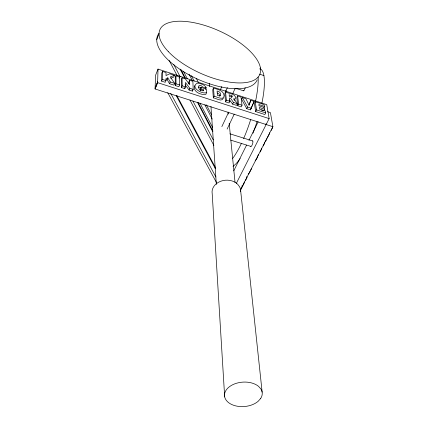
<?xml version="1.0" encoding="UTF-8"?>
<svg xmlns="http://www.w3.org/2000/svg" width="428" height="428" viewBox="0 0 428 428"><rect width="100%" height="100%" fill="white"/><g stroke="black" fill="none" stroke-linecap="round" stroke-linejoin="round"><path stroke-width="0.64" d="M170.761 78.228L173.757 77.067L174.469 75.328L169.766 73.793L166.011 75.563L166.053 72.578L162.496 71.417L161.795 73.167L161.618 81.143L165.224 82.31L165.941 80.55L165.968 78.581L167.835 77.843L170.258 81.951L174.683 83.385L173.955 85.135L169.536 83.706L167.123 79.597L167.835 77.843M161.618 81.143L162.33 79.378L162.496 71.417M240.306 190.219L272.893 126.693L155.123 88.987L155.107 88.195L157.643 81.866L158.023 69.095L266.746 104.646L269.137 118.609L236.256 183.537M155.123 88.987L157.665 82.652L157.643 81.866M155.107 88.195L155.546 75.333L158.023 69.095M234.967 99.178L234.298 100.51M269.49 132.696L269.399 133.9L267.596 137.409M244.27 181.937L244.153 183.104L242.628 186.062M261.615 148.136L261.46 149.377L260.112 151.999M258.41 154.46L256.955 158.333L255.211 160.837M223.325 98.231C221.774 102.383 215.91 98.012 213.347 97.878L212.743 89.778L213.508 88.082C217.354 89.366 223.55 90.324 224.101 95.412C224.374 101.013 216.44 96.744 214.123 96.166L213.508 88.082M248.93 105.074L250.744 100.248L254.146 101.361L250.46 109.884L246.763 108.685L241.558 99.173L242.35 97.504L245.875 98.659L249.139 105.304L250.744 100.248M156.766 39.553L159.077 33.577M155.15 88.211L157.686 81.882M169.536 83.706L170.258 81.951M175.967 75.815L175.25 77.554L175.282 85.563L178.861 86.724L179.594 84.974L179.498 76.97L175.967 75.815L176.01 83.813L175.282 85.563M179.016 78.126L179.498 76.97M193.183 89.382L192.884 81.341L189.588 80.266L189.727 84.68L185.324 78.875L182.044 77.805L181.322 79.533L181.445 87.558L184.794 88.639L185.533 86.9L185.431 82.465L189.845 88.296L193.183 89.382L192.434 91.116L189.096 90.035L185.094 84.728M250.46 109.884L254.146 101.361M181.445 87.558L182.184 85.814L182.044 77.805M189.588 80.266L188.855 81.989L188.914 83.883M189.096 90.035L189.845 88.296M194.858 85.637C192.081 91.517 201.155 95.433 205.879 94.304L206.644 92.587L206.424 89.136L201.037 87.382L200.283 89.099L200.341 90.217M200.62 90.206L201.123 89.056L201.037 87.382M202.963 90.966L203.466 89.821L201.123 89.056M205.435 89.479L206.189 87.772C205.028 84.942 201.786 84.032 199.095 83.337A4.724 2.167 24.2 0 0 197.094 83.241C189.92 87.392 202.225 94.561 206.644 92.587M213.347 97.878L214.123 96.166M220.452 89.58L221.838 86.536M225.711 91.298L227.386 87.654M237.347 103.694L234.87 100.109L233.346 98.911L234.512 98.98L235.502 98.536C236.449 93.62 228.231 93.625 225.561 92.02L224.786 93.705L225.567 101.832L229.039 102.955L229.831 101.259L229.488 97.932L230.97 98.82L233.453 102.431L237.347 103.694L236.545 105.379L232.661 104.122L229.451 99.911M225.567 101.832L226.359 100.131L225.561 92.02M231.168 97.552L231.949 95.872L229.157 94.759L229.328 96.402L231.965 97.065L232.356 96.584L231.949 95.872M221.848 126.629L228.622 112.227M232.661 104.122L233.453 102.431M237.61 95.958L236.823 97.632L237.781 105.78L241.221 106.893L242.023 105.208L241.001 97.065L237.61 95.958L238.583 104.095L237.781 105.78M227.129 129.085L234.244 114.116M259.919 69.042L260.459 67.918M246.763 108.685L247.577 107.011L242.35 97.504M263.916 107.465L264.461 106.363L264.172 104.635L255.232 101.714L254.425 103.367L255.644 111.558L264.873 114.544L265.702 112.885L265.387 111.007L259.571 109.119L259.315 107.498L264.547 109.199L263.723 110.852M255.644 111.558L256.463 109.889L255.232 101.714M233.752 170.831L246.56 145.14M248.941 140.363L258.175 121.846M240.809 189.615L242.146 187.004L242.013 185.757M245.57 180.343L246.935 177.684L246.785 176.443M251.76 168.274L249.315 172.966L248.16 174.132M263.193 145.991L264.552 143.348L264.349 142.053M265.601 141.304L267.056 138.463M271.165 130.46L272.647 127.571L272.422 126.297M165.722 80.154L167.123 79.597M174.469 75.328L170.28 76.949L174.683 83.385M198.292 87.21L199.55 87.098L201.369 87.895M206.189 87.772L202.861 87.103C196.917 81.02 197.308 92.314 203.509 90.581L203.466 89.821M230.735 140.138L250.915 146.413M229.948 133.825L252.648 140.935M157.665 82.652L269.137 118.609M261.401 110.098L263.145 110.665M162.33 79.378L165.941 80.55M176.01 83.813L179.594 84.974M182.184 85.814L185.533 86.9M226.359 100.131L229.831 101.259M238.583 104.095L242.023 105.208M247.577 107.011L251.273 108.209M256.463 109.889L265.702 112.885M264.461 106.363L258.854 104.534L259.058 105.828L264.274 107.53L264.547 109.199M267.43 111.66L270.426 112.634L272.893 126.693M236.117 88.361L243.569 90.816M259.619 74.162L263.937 75.612M217.183 92.994L219.136 94.085L219.864 96.032M167.739 92.662L216.456 182.483M170.692 93.309L215.921 177.037M176.785 95.449L215.482 167.669M176.213 95.615L215.359 168.595M169.119 60.396L177.203 75.756M189.952 99.981L213.898 145.477M173.741 64.473L180.225 76.842M192.889 100.997L213.272 139.876M183.366 71.166L187.362 78.864M199.962 103.143L212.566 127.421M181.001 69.716L185.313 77.992M197.923 102.233L213 131.198M180.172 69.159L184.805 78.057M197.469 102.372L212.604 131.433M189.037 74.151L192.386 80.657M204.884 104.892L212.197 119.08M191.412 75.729L194.162 81.074M206.376 104.828L211.566 114.923M196.399 78.522L198.522 82.679M266.007 123.735L266.136 124.532M240.557 189.7L262.145 392.123M225.898 90.206L226.032 91.533M228.071 112.093L228.263 114.083M229.183 123.371L235.036 182.408M209.362 83.235L209.586 86.563M210.961 106.529L216.327 184.388M224.673 396.9L212.202 193.707A14.333 11.406 -4.8 0 1 220.778 181.237A14.333 11.406 -4.8 0 1 237.727 184.302L239.6 186.843A14.333 11.406 -4.8 0 1 240.664 191.493M192.391 89.875L192.434 91.116M184.768 87.371L184.794 88.639M260.085 68.828A51.761 13.332 -72.3 0 1 261.888 103.239M257.062 121.541A51.761 13.332 -72.3 0 1 252.98 133.172M240.167 158.574A51.761 13.332 -72.3 0 1 232.993 166.289M258.132 77.035A51.868 12.984 -72.3 0 1 255.564 101.169M250.717 119.508A51.868 12.984 -72.3 0 1 243.607 138.586M241.446 143.327A51.868 12.984 -72.3 0 1 232.725 158.381M232.8 93.534A51.868 12.984 -72.3 0 1 235.191 88.329M257.207 79.838A54.479 23.396 24.2 0 1 195.992 78.399A54.479 23.396 24.2 0 1 158.74 33.689M252.424 140.967A2.873 0.792 -72.6 0 1 252.531 143.942A2.873 0.792 -72.6 0 1 250.749 146.253M245.191 87.745A2.616 0.647 -71.8 0 1 244.131 90.345A2.616 0.647 -71.8 0 1 243.345 90.442M220.65 95.155L219.842 96.038L217.456 95.439L217.092 91.014C219.125 91.33 221.057 92.908 220.65 95.155M260.689 398.447L258.17 401.282A18.918 12.23 -4.5 0 1 230.387 403.834A18.918 12.23 -4.5 0 1 230.858 385.746A18.918 12.23 -4.5 0 1 258.555 386.356L260.957 389.063A18.918 12.23 -4.5 0 1 260.689 398.447M168.386 51.665A54.73 23.16 24.3 0 0 255.992 78.998A54.73 23.16 24.3 0 0 205.226 25.568A54.73 23.16 24.3 0 0 168.386 51.665"/></g></svg>
